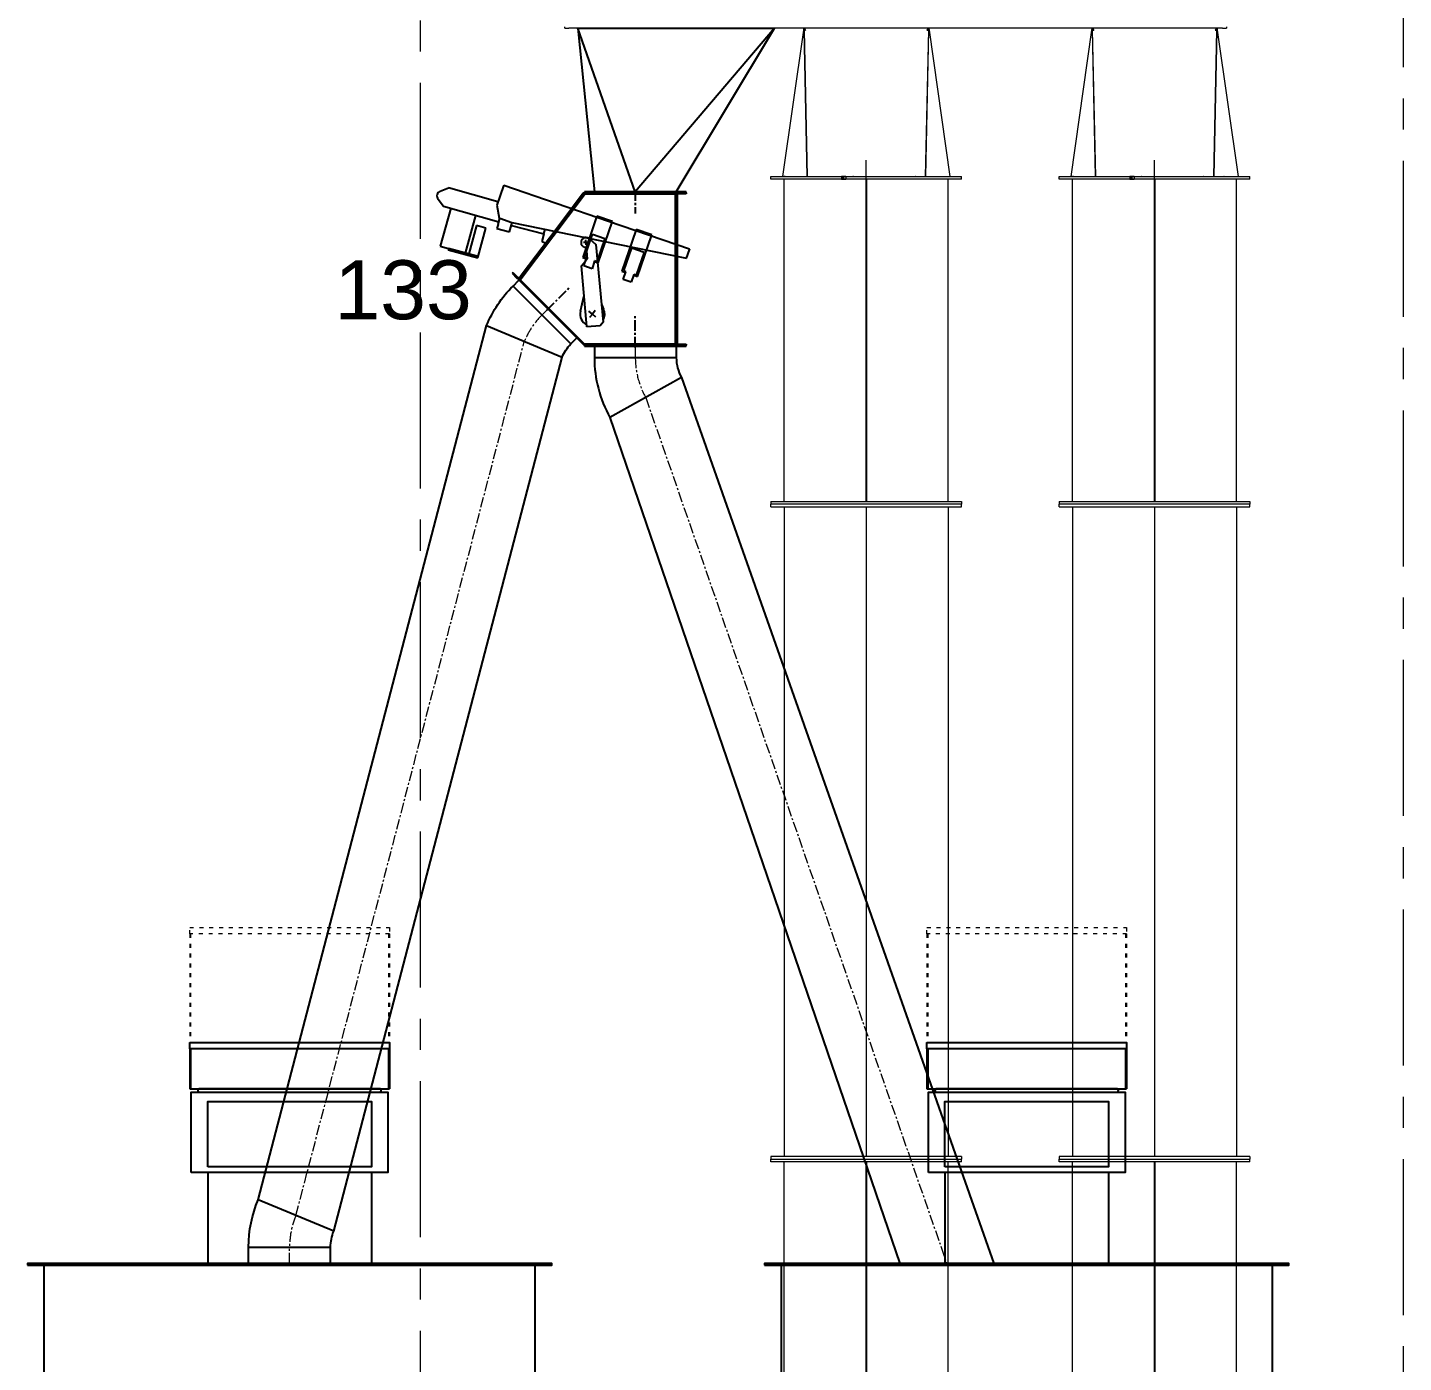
# Model space of a CAD drawing. Header units: millimetres. Extents: x 3220 to 226993, y 817 to 176024.
# Drawn here: x 198451 to 202651, y 103640 to 107716 of the extents above; entities that cross this region are included whole.
import ezdxf

# ---------------------------------------------------------------- set-up
doc = ezdxf.new("R2010")
doc.units = ezdxf.units.MM
for name, pattern in [('ACAD_ISO03W100', [30, 12, -18]), ('AXES', [50.8, 31.75, -6.35, 6.35, -6.35]), ('CHAIN', [0.3543, 0.2362, -0.0295, 0.0591, -0.0295])]:
    doc.linetypes.add(name, pattern=pattern)
doc.layers.add('1', color=7, linetype='Continuous')
doc.layers.add('Repère', color=76, linetype='Continuous')
doc.layers.add('Axe', color=1, linetype='AXES', lineweight=9)
doc.layers.add('Cache', color=3, linetype='ACAD_ISO03W100', lineweight=13)
doc.layers.add('Mittellinie(DIN)', color=7, linetype='Continuous', lineweight=25, true_color=0x3f3f3f)
doc.layers.add('Sichtbare Kanten(DIN)', color=7, linetype='Continuous', lineweight=50, true_color=0x3f3f3f)
doc.styles.get("Standard").update_dxf_attribs({"font": 'arial.ttf'})

# ---------------------------------------------------------------- blocks, each defined once
blk = doc.blocks.new('SECTION D-E')
at = {"layer": 'Axe', "ltscale": 15}
for p, q in [((9000, -4000), (9000, 33323.9)), ((12000, -5000), (12000, 33323.9))]:
    blk.add_line(p, q, dxfattribs=at)
blk = doc.blocks.new('134')
at = {"color": 5}
for p, q in [((-305, 5004.5), (-305, 4883)), ((-302, 5004.5), (-302, 4883)), ((302, 5004.5), (302, 4883)), ((305, 5004.5), (305, 4883)), ((-305, 4883), (305, 4883))]:
    blk.add_line(p, q, dxfattribs=at)
blk.add_lwpolyline([(-305, 5023.9), (305, 5023.9), (305, 5004.5), (-305, 5004.5)], close=True, dxfattribs=at)
at = {"color": 30}
for points in [[(-300, 4627), (-300, 4873), (300, 4873), (300, 4627), (-300, 4627)], [(-250, 4644.4), (-250, 4844.4), (250, 4844.4), (250, 4644.4), (-250, 4644.4)], [(-250, 4627), (-250, 4350)], [(250, 4627), (250, 4350)]]:
    blk.add_lwpolyline(points, dxfattribs=at)
at = {"color": 5}
blk.add_lwpolyline([(-275, 4873), (275, 4873, 0.414214), (280, 4878), (280, 4878, 0.414214), (275, 4883), (-275, 4883, 0.414214), (-280, 4878), (-280, 4878, 0.414214)], format="xyb", close=True, dxfattribs=at)
at = {"color": 30}
for points in [[(-800, 4345), (800, 4345), (800, 4350), (-800, 4350)], [(-750, 1855), (750, 1855), (750, 4345), (-750, 4345)]]:
    blk.add_lwpolyline(points, close=True, dxfattribs=at)
at = {"layer": 'Cache'}
for p, q in [((-305, 5355.6), (-305, 5023.9)), ((-302, 5355.6), (-302, 5023.9)), ((302, 5355.6), (302, 5023.9)), ((305, 5355.6), (305, 5023.9))]:
    blk.add_line(p, q, dxfattribs=at)
blk.add_lwpolyline([(-305, 5375), (305, 5375), (305, 5355.6), (-305, 5355.6)], close=True, dxfattribs=at)
blk = doc.blocks.new('be 500 gain 2000')
at = {"layer": 'Sichtbare Kanten(DIN)', "color": 5, "lineweight": 0}
for p, q in [((0, -291), (0, 291)), ((8, 291), (0, 291)), ((8, 291), (8, -291)), ((1992, -291), (1992, 291)), ((1992, 291), (2000, 291)), ((2000, 291), (2000, -291)), ((1992, 250.5), (8, 250.5)), ((8, 1), (1992, 1)), ((1992, 0), (8, 0)), ((1992, -250.5), (8, -250.5)), ((8, -291), (0, -291)), ((1992, -291), (2000, -291))]:
    blk.add_line(p, q, dxfattribs=at)
blk = doc.blocks.new('be 500 tete F')
at = {"layer": 'Mittellinie(DIN)', "color": 1, "linetype": 'CHAIN', "lineweight": 0, "ltscale": 6.00042}
for p, q in [((-440, -1155), (-440, -1047)), ((440, -1155), (440, -1047))]:
    blk.add_line(p, q, dxfattribs=at)
at = {"layer": 'Sichtbare Kanten(DIN)', "color": 5, "lineweight": 0}
for p, q in [((-631.8, -649.7), (-695.5, -1096.6)), ((-660, -640), (-660, -644)), ((-648, -644), (-660, -644)), ((-648, -644), (1348, -644)), ((-631, -644), (-631.8, -649.7)), ((-629.2, -650), (-631.8, -649.7)), ((-631.8, -649.8), (-631.8, -649.8)), ((-629.2, -650), (-631.8, -649.8)), ((-629.4, -650.1), (-631.6, -650)), ((-629.8, -650.1), (-631.1, -650.2)), ((-629.8, -650.1), (-631.1, -650.2)), ((-631.1, -650.2), (-631.1, -650.2)), ((-630.2, -650.3), (-630.4, -650.3)), ((-629.8, -650.3), (-630.4, -650.3)), ((-630.2, -650.3), (-620.9, -1097.2)), ((-629.8, -650.3), (-630.2, -650.3)), ((-627.9, -649.9), (-629.8, -650.1)), ((-629.6, -650.1), (-629.8, -650.1)), ((-629.8, -650.1), (-620.5, -1097.3)), ((-627.7, -649.9), (-629.6, -650.1)), ((-628, -644), (-628.9, -650)), ((-627.3, -649.9), (-628.8, -650.1)), ((-627.3, -649.9), (-628.8, -650.1)), ((-628.8, -650.1), (-628.8, -650.1)), ((-626.8, -649.9), (-628, -650)), ((-626.8, -649.9), (-628, -650)), ((-628, -650), (-628, -650)), ((-627.9, -644), (-625.5, -649.7)), ((-627.7, -649.9), (-627.9, -649.9)), ((-627.8, -644), (-625.4, -649.7)), ((-627.7, -649.9), (-627.3, -649.9)), ((-627.3, -649.9), (-627.3, -649.9)), ((-627.3, -649.9), (-626.8, -649.9)), ((-626.8, -649.9), (-626.8, -649.9)), ((-626.8, -649.9), (-626.7, -649.9)), ((-625.9, -649.8), (-626.1, -649.8)), ((-250.2, -650.1), (-259.5, -1097)), ((-249.8, -650.3), (-259.1, -1097)), ((-252.2, -644), (-254.6, -649.7)), ((-252.1, -644), (-254.5, -649.7)), ((-253.9, -649.8), (-254.1, -649.8)), ((-253.3, -649.9), (-253.2, -649.9)), ((-253.2, -649.9), (-253.2, -649.9)), ((-253.2, -649.9), (-252.7, -649.9)), ((-253.2, -649.9), (-252, -650)), ((-253.2, -649.9), (-252, -650)), ((-252.7, -649.9), (-252.7, -649.9)), ((-252.7, -649.9), (-252.3, -649.9)), ((-252.7, -649.9), (-251.2, -650.1)), ((-252.7, -649.9), (-251.2, -650.1)), ((-252.1, -649.9), (-252.3, -649.9)), ((-252.3, -649.9), (-250.4, -650.1)), ((-252.1, -649.9), (-250.2, -650.1)), ((-252, -644), (-251.1, -650)), ((-252, -650), (-252, -650)), ((-251.2, -650.1), (-251.2, -650.1)), ((-250.8, -650), (-248.2, -649.7)), ((-250.8, -650), (-248.2, -649.8)), ((-250.6, -650.1), (-248.4, -650)), ((-250.2, -650.1), (-250.4, -650.1)), ((-250.2, -650.1), (-248.9, -650.2)), ((-250.2, -650.1), (-248.9, -650.2)), ((-250.2, -650.3), (-249.8, -650.3)), ((-250.2, -650.3), (-249.6, -650.3)), ((-249.6, -650.3), (-249.8, -650.3)), ((-249, -644), (-248.2, -649.7)), ((-248.9, -650.2), (-248.9, -650.2)), ((-248.2, -649.7), (-184.5, -1096.6)), ((-248.2, -649.8), (-248.2, -649.8)), ((248.2, -649.7), (184.5, -1096.6)), ((249, -644), (248.2, -649.7)), ((250.8, -650), (248.2, -649.7)), ((248.2, -649.8), (248.2, -649.8)), ((250.8, -650), (248.2, -649.8)), ((250.6, -650.1), (248.4, -650)), ((250.2, -650.1), (248.9, -650.2)), ((250.2, -650.1), (248.9, -650.2)), ((248.9, -650.2), (248.9, -650.2)), ((249.8, -650.3), (249.6, -650.3)), ((250.2, -650.3), (249.6, -650.3)), ((249.8, -650.3), (259.1, -1097.2)), ((250.2, -650.3), (249.8, -650.3)), ((252.1, -649.9), (250.2, -650.1)), ((250.4, -650.1), (250.2, -650.1)), ((250.2, -650.1), (259.5, -1097.3)), ((252.3, -649.9), (250.4, -650.1)), ((252, -644), (251.1, -650)), ((252.7, -649.9), (251.2, -650.1)), ((252.7, -649.9), (251.2, -650.1)), ((251.2, -650.1), (251.2, -650.1)), ((253.2, -649.9), (252, -650)), ((253.2, -649.9), (252, -650)), ((252, -650), (252, -650)), ((252.1, -644), (254.5, -649.7)), ((252.3, -649.9), (252.1, -649.9)), ((252.2, -644), (254.6, -649.7)), ((252.3, -649.9), (252.7, -649.9)), ((252.7, -649.9), (252.7, -649.9)), ((252.7, -649.9), (253.2, -649.9)), ((253.2, -649.9), (253.2, -649.9)), ((253.2, -649.9), (253.3, -649.9)), ((254.1, -649.8), (253.9, -649.8)), ((629.8, -650.1), (620.5, -1097)), ((630.2, -650.3), (620.9, -1097)), ((627.8, -644), (625.4, -649.7)), ((627.9, -644), (625.5, -649.7)), ((626.1, -649.8), (625.9, -649.8)), ((626.7, -649.9), (626.8, -649.9)), ((626.8, -649.9), (626.8, -649.9)), ((626.8, -649.9), (627.3, -649.9)), ((626.8, -649.9), (628, -650)), ((626.8, -649.9), (628, -650)), ((627.3, -649.9), (627.3, -649.9)), ((627.3, -649.9), (627.7, -649.9)), ((627.3, -649.9), (628.8, -650.1)), ((627.3, -649.9), (628.8, -650.1)), ((627.9, -649.9), (627.7, -649.9)), ((627.7, -649.9), (629.6, -650.1)), ((627.9, -649.9), (629.8, -650.1)), ((628, -644), (628.9, -650)), ((628, -650), (628, -650)), ((628.8, -650.1), (628.8, -650.1)), ((629.2, -650), (631.8, -649.7)), ((629.2, -650), (631.8, -649.8)), ((629.4, -650.1), (631.6, -650)), ((629.8, -650.1), (629.6, -650.1)), ((629.8, -650.1), (631.1, -650.2)), ((629.8, -650.1), (631.1, -650.2)), ((629.8, -650.3), (630.2, -650.3)), ((629.8, -650.3), (630.4, -650.3)), ((630.4, -650.3), (630.2, -650.3)), ((631, -644), (631.8, -649.7)), ((631.1, -650.2), (631.1, -650.2)), ((631.8, -649.7), (695.5, -1096.6)), ((631.8, -649.8), (631.8, -649.8)), ((1360, -644), (1348, -644)), ((1360, -644), (1360, -640)), ((-690.7, -1096.7), (-695.4, -1096.7)), ((-692.5, -1097), (-695.4, -1096.7)), ((-692.5, -1097), (-692.5, -1097)), ((-687.7, -1097), (-692.5, -1097)), ((-692.5, -1097), (-692.5, -1097)), ((-676.2, -1097), (-690.4, -1097)), ((-687.5, -1097), (-690.4, -1097)), ((-687.5, -1097), (-687.7, -1097)), ((-687.7, -1097), (-687.7, -1097)), ((-676.1, -1097), (-687.5, -1097)), ((-652.7, -1097.1), (-675.8, -1097.1)), ((-620.9, -1097.2), (-652.1, -1097.2)), ((-620.5, -1097.2), (-620.9, -1097.2)), ((-590.5, -1097.3), (-620.5, -1097.3)), ((-556.4, -1097.2), (-589.8, -1097.2)), ((-519.4, -1097.2), (-555.6, -1097.2)), ((-480.5, -1097.1), (-518.5, -1097.1)), ((-480, -1097), (-480.5, -1097.1)), ((-479.2, -1097), (-479.6, -1097)), ((-440.5, -1096.9), (-479.5, -1096.9)), ((-479.2, -1097), (-479.5, -1096.9)), ((-440.3, -1097), (-479.2, -1097)), ((-440.3, -1097), (-440.5, -1096.9)), ((-440, -1097), (-440.3, -1097)), ((-440, -1097), (-440, -1096.8)), ((-439.7, -1097), (-440, -1097)), ((-439.7, -1097), (-439.5, -1096.9)), ((-400.8, -1097), (-439.7, -1097)), ((-400.5, -1096.9), (-439.5, -1096.9)), ((-400.8, -1097), (-400.5, -1096.9)), ((-400.4, -1097), (-400.8, -1097)), ((-400, -1097), (-399.5, -1097.1)), ((-378.1, -1097.1), (-399.5, -1097.1)), ((-378.1, -1097), (-378.1, -1105)), ((-378.1, -1097), (-370.9, -1097)), ((-370.9, -1105), (-378.1, -1105)), ((-370.9, -1097), (-367.7, -1097)), ((-370.9, -1097), (-370.9, -1105)), ((-367.7, -1105), (-370.9, -1105)), ((-367.7, -1097), (-364.7, -1097)), ((-367.7, -1097), (-367.7, -1105)), ((-364.7, -1105), (-367.7, -1105)), ((-149, -1097), (-364.7, -1097)), ((-364.7, -1097), (-364.7, -1105)), ((-364.7, -1105), (-149, -1105)), ((-189.6, -1097), (-203.8, -1097)), ((-192.5, -1097), (-189.6, -1097)), ((-192.3, -1097), (-192.3, -1097)), ((-184.6, -1096.7), (-189.3, -1096.7)), ((-187.5, -1097), (-184.6, -1096.7)), ((-187.5, -1097), (-187.5, -1097)), ((-149, -1105), (-149, -1097)), ((189.3, -1096.7), (184.6, -1096.7)), ((187.5, -1097), (184.6, -1096.7)), ((187.5, -1097), (187.5, -1097)), ((192.3, -1097), (187.5, -1097)), ((187.5, -1097), (187.5, -1097)), ((203.8, -1097), (189.6, -1097)), ((192.5, -1097), (189.6, -1097)), ((192.5, -1097), (192.3, -1097)), ((192.3, -1097), (192.3, -1097)), ((203.9, -1097), (192.5, -1097)), ((227.3, -1097.1), (204.2, -1097.1)), ((259.1, -1097.2), (227.9, -1097.2)), ((259.5, -1097.2), (259.1, -1097.2)), ((289.5, -1097.3), (259.5, -1097.3)), ((323.6, -1097.2), (290.2, -1097.2)), ((360.6, -1097.2), (324.4, -1097.2)), ((399.5, -1097.1), (361.5, -1097.1)), ((400, -1097), (399.5, -1097.1)), ((400.8, -1097), (400.4, -1097)), ((439.5, -1096.9), (400.5, -1096.9)), ((400.8, -1097), (400.5, -1096.9)), ((439.7, -1097), (400.8, -1097)), ((439.7, -1097), (439.5, -1096.9)), ((440, -1097), (439.7, -1097)), ((440, -1097), (440, -1096.8)), ((440.3, -1097), (440, -1097)), ((440.3, -1097), (440.5, -1096.9)), ((479.2, -1097), (440.3, -1097)), ((479.5, -1096.9), (440.5, -1096.9)), ((479.2, -1097), (479.5, -1096.9)), ((479.6, -1097), (479.2, -1097)), ((480, -1097), (480.5, -1097.1)), ((501.9, -1097.1), (480.5, -1097.1)), ((501.9, -1097), (501.9, -1105)), ((501.9, -1097), (509.1, -1097)), ((509.1, -1105), (501.9, -1105)), ((509.1, -1097), (512.3, -1097)), ((509.1, -1097), (509.1, -1105)), ((512.3, -1105), (509.1, -1105)), ((512.3, -1097), (515.3, -1097)), ((512.3, -1097), (512.3, -1105)), ((515.3, -1105), (512.3, -1105)), ((731, -1097), (515.3, -1097)), ((515.3, -1097), (515.3, -1105)), ((515.3, -1105), (731, -1105)), ((690.4, -1097), (676.2, -1097)), ((687.5, -1097), (690.4, -1097)), ((687.7, -1097), (687.7, -1097)), ((695.4, -1096.7), (690.7, -1096.7)), ((692.5, -1097), (695.4, -1096.7)), ((692.5, -1097), (692.5, -1097)), ((731, -1105), (731, -1097))]:
    blk.add_line(p, q, dxfattribs=at)
for centre, major_axis, ratio, start_param, end_param in [((-625.8, -650.1), (6, -0.4), 0.217748, 3.125321, 3.234083), ((-625.8, -650.1), (6, -0.38), 0.176919, 3.234167, 3.445317), ((-625.8, -650.1), (-6, 0.29), 0.133396, 0.299193, 0.503882), ((-625.8, -650.1), (-6, 0.14), 0.089661, 0.497011, 0.696071), ((-625.7, -649.9), (-6, -0.26), 0.020531, 0.861305, 1.017992), ((-625.7, -649.9), (-6, -0.48), 0.002142, 5.109262, 5.267617), ((-625.6, -649.9), (-6, -0.71), 0.018107, 4.948207, 5.109693), ((-625.6, -649.9), (6.01, 0.93), 0.026914, 1.639697, 1.805211), ((-625.5, -649.9), (6.02, 1.15), 0.028773, 1.551881, 1.636851), ((-254.5, -649.9), (-6.02, 1.15), 0.028773, 4.646335, 4.731305), ((-254.4, -649.9), (6.01, -0.93), 0.026914, 1.336382, 1.501895), ((-254.4, -649.9), (6, -0.71), 0.018107, 1.173492, 1.334979), ((-254.3, -649.9), (6, -0.48), 0.002142, 1.015568, 1.173923), ((-254.3, -649.9), (-6, 0.26), 0.020531, 2.123601, 2.280287), ((-254.2, -650.1), (-6, -0.14), 0.089661, 2.445522, 2.644582), ((-254.2, -650.1), (6, 0.29), 0.133396, 5.779303, 5.983992), ((-254.2, -650.1), (6, 0.38), 0.176919, 5.979461, 6.190611), ((-254.2, -650.1), (6, 0.4), 0.217748, 6.190695, 6.299457), ((254.2, -650.1), (6, -0.4), 0.217748, 3.125321, 3.234083), ((254.2, -650.1), (6, -0.38), 0.176919, 3.234167, 3.445317), ((254.2, -650.1), (-6, 0.29), 0.133396, 0.299193, 0.503882), ((254.2, -650.1), (-6, 0.14), 0.089661, 0.497011, 0.696071), ((254.3, -649.9), (-6, -0.26), 0.020531, 0.861305, 1.017992), ((254.3, -649.9), (-6, -0.48), 0.002142, 5.109262, 5.267617), ((254.4, -649.9), (-6, -0.71), 0.018107, 4.948207, 5.109693), ((254.4, -649.9), (6.01, 0.93), 0.026914, 1.639697, 1.805211), ((254.5, -649.9), (6.02, 1.15), 0.028773, 1.551881, 1.636851), ((625.5, -649.9), (-6.02, 1.15), 0.028773, 4.646335, 4.731305), ((625.6, -649.9), (6.01, -0.93), 0.026914, 1.336382, 1.501895), ((625.6, -649.9), (6, -0.71), 0.018107, 1.173492, 1.334979), ((625.7, -649.9), (6, -0.48), 0.002142, 1.015568, 1.173923), ((625.7, -649.9), (-6, 0.26), 0.020531, 2.123601, 2.280287), ((625.8, -650.1), (-6, -0.14), 0.089661, 2.445522, 2.644582), ((625.8, -650.1), (6, 0.29), 0.133396, 5.779303, 5.983992), ((625.8, -650.1), (6, 0.38), 0.176919, 5.979461, 6.190611), ((625.8, -650.1), (6, 0.4), 0.217748, 6.190695, 6.299457), ((-689.5, -1097), (-6, 0.4), 0.217748, 6.266913, 6.375676), ((-684.7, -1097), (-6, 0.38), 0.176919, 0.092575, 0.303724), ((-670.5, -1097), (6, -0.29), 0.133396, 3.440786, 3.645475), ((-647.5, -1097), (6, -0.14), 0.089661, 3.638603, 3.837664), ((-586.6, -1097), (6, 0.26), 0.020531, 4.002898, 4.159585), ((-553.2, -1097), (-6, -0.48), 0.002142, 5.109262, 5.267617), ((-517.1, -1097), (-6, -0.71), 0.018107, 4.948207, 5.109693), ((-479, -1097), (6.01, 0.93), 0.026914, 1.639697, 1.805211), ((-440.1, -1097), (6.02, 1.15), 0.028773, 1.551881, 1.636851), ((-439.9, -1097), (-6.02, 1.15), 0.028773, 4.646335, 4.731305), ((-401, -1097), (6.01, -0.93), 0.026914, 1.336382, 1.501895), ((-209.5, -1097), (-6, -0.29), 0.133396, 2.790747, 2.8424), ((-195.3, -1097), (-6, -0.38), 0.176919, 2.837868, 3.049018), ((-190.5, -1097), (-6, -0.4), 0.217748, 3.049102, 3.157865), ((190.5, -1097), (-6, 0.4), 0.217748, 6.266913, 6.375676), ((195.3, -1097), (-6, 0.38), 0.176919, 0.092575, 0.303724), ((209.5, -1097), (6, -0.29), 0.133396, 3.440786, 3.645475), ((232.5, -1097), (6, -0.14), 0.089661, 3.638603, 3.837664), ((293.4, -1097), (6, 0.26), 0.020531, 4.002898, 4.159585), ((326.8, -1097), (-6, -0.48), 0.002142, 5.109262, 5.267617), ((362.9, -1097), (-6, -0.71), 0.018107, 4.948207, 5.109693), ((401, -1097), (6.01, 0.93), 0.026914, 1.639697, 1.805211), ((439.9, -1097), (6.02, 1.15), 0.028773, 1.551881, 1.636851), ((440.1, -1097), (-6.02, 1.15), 0.028773, 4.646335, 4.731305), ((479, -1097), (6.01, -0.93), 0.026914, 1.336382, 1.501895), ((670.5, -1097), (-6, -0.29), 0.133396, 2.790747, 2.8424), ((684.7, -1097), (-6, -0.38), 0.176919, 2.837868, 3.049018), ((689.5, -1097), (-6, -0.4), 0.217748, 3.049102, 3.157865)]:
    blk.add_ellipse(centre, major_axis=major_axis, ratio=ratio, start_param=start_param, end_param=end_param, dxfattribs=at)
for points in [[(-518.5, -1097.1), (-518.6, -1097.1), (-518.7, -1097.1), (-518.9, -1097.1)], [(-479.6, -1097), (-479.7, -1097), (-479.8, -1097), (-480, -1097)], [(-400, -1097), (-400.2, -1097), (-400.3, -1097), (-400.4, -1097)], [(361.5, -1097.1), (361.4, -1097.1), (361.3, -1097.1), (361.1, -1097.1)], [(400.4, -1097), (400.3, -1097), (400.2, -1097), (400, -1097)], [(480, -1097), (479.8, -1097), (479.7, -1097), (479.6, -1097)]]:
    blk.add_open_spline(points, degree=3, dxfattribs=at)
blk = doc.blocks.new('132')
at = {"layer": 'Sichtbare Kanten(DIN)', "color": 5, "lineweight": 0}
for p, q in [((-731, 33218.2), (-149, 33218.2)), ((-731, 33210.2), (-731, 33218.2)), ((-149, 33210.2), (-731, 33210.2)), ((-690.5, 32226.2), (-690.5, 33210.2)), ((-440, 32226.2), (-440, 33210.2)), ((-439, 33210.2), (-439, 32226.2)), ((-189.5, 32226.2), (-189.5, 33210.2)), ((-149, 33210.2), (-149, 33218.2)), ((149, 33218.2), (731, 33218.2)), ((149, 33210.2), (149, 33218.2)), ((731, 33210.2), (149, 33210.2)), ((189.5, 32226.2), (189.5, 33210.2)), ((440, 32226.2), (440, 33210.2)), ((441, 33210.2), (441, 32226.2)), ((690.5, 32226.2), (690.5, 33210.2)), ((731, 33210.2), (731, 33218.2)), ((-731, 32226.2), (-149, 32226.2)), ((-731, 32226.2), (-731, 32218.2)), ((-149, 32218.2), (-731, 32218.2)), ((-149, 32226.2), (-149, 32218.2)), ((149, 32226.2), (731, 32226.2)), ((149, 32226.2), (149, 32218.2)), ((731, 32218.2), (149, 32218.2)), ((731, 32226.2), (731, 32218.2))]:
    blk.add_line(p, q, dxfattribs=at)
at = {"xscale": -1}
blk.add_blockref('be 500 tete F', (0, 34315.2), dxfattribs=at)
at = {"color": 5, "lineweight": 0, "xscale": -1, "rotation": 270}
for p in [(-440, 30218.2), (440, 30218.2)]:
    blk.add_blockref('be 500 gain 2000', p, dxfattribs=at)
at = {"color": 5, "lineweight": 0, "rotation": 270}
for p in [(-440, 30218.2), (440, 30218.2)]:
    blk.add_blockref('be 500 gain 2000', p, dxfattribs=at)
blk = doc.blocks.new('101 1')
for p, q in [((-35446.8, 296053.1, 0), (-35448.9, 296050.9, 0)), ((-35448.9, 296050.9, 0), (-35433.8, 296035.8, 0)), ((-35446.8, 296053.1, 0), (-35432.1, 296038.4, 0)), ((-35432.1, 296038.4, 0), (-35431.9, 296038.2, 0)), ((-35425.3, 296038.7, 0), (-35420.8, 296044.7, 0))]:
    blk.add_line(p, q)
for centre, radius, start, end in [((-35428.9, 296042.3, 0), 8.08, 232.9996, 315), ((-35428.9, 296042.3, 0), 8.08, 232.9996, 315), ((-35428.9, 296042.2, 0), 5.01, 230.8139, 315.4498), ((-35428.9, 296042.3, 0), 5.05, 315, 315.2762)]:
    blk.add_arc(centre, radius, start, end)
at = {"layer": '1', "color": 5, "linetype": 'Continuous'}
for p, q in [((-35667.9, 296301.3, 0), (-35642.8, 296311.2, 0)), ((-35491.8, 296268.4, 0), (-35642.8, 296311.2, 0)), ((-35475, 296317.2, 0), (-35495.2, 296258.5, 0)), ((-35474, 296320, 0), (-35475, 296317.2, 0)), ((-35474, 296320, 0), (-35154.7, 296210.1, 0)), ((-35674.7, 296276.7, 0), (-35658.2, 296255.3, 0)), ((-35636.1, 296249.1, 0), (-35668.1, 296133.5, 0)), ((-35658.2, 296255.3, 0), (-35489.6, 296207.6, 0)), ((-35591, 296112.2, 0), (-35559.1, 296227.2, 0)), ((-35495.2, 296258.5, 0), (-35487.7, 296218.9, 0)), ((-35557.3, 296196.2, 0), (-35581.3, 296109.5, 0)), ((-35528.4, 296188.2, 0), (-35557.3, 296196.2, 0)), ((-35552.4, 296101.5, 0), (-35528.4, 296188.2, 0)), ((-35491.7, 296199.8, 0), (-35495.2, 296187.3, 0)), ((-35495.2, 296187.3, 0), (-35456.6, 296176.7, 0)), ((-35491.7, 296199.8, 0), (-35486.5, 296218.5, 0)), ((-35487.7, 296218.9, 0), (-35486.5, 296218.5, 0)), ((-35486.5, 296218.5, 0), (-35449.8, 296205.9, 0)), ((-35456.6, 296176.7, 0), (-35448.6, 296205.7, 0)), ((-35451, 296196.9, 0), (-35351.7, 296170.5, 0)), ((-35449.8, 296205.9, 0), (-35175.4, 296149.8, 0)), ((-35351.7, 296170.5, 0), (-35347.7, 296185, 0)), ((-35190.6, 296222.4, 0), (-35233.3, 296098.5, 0)), ((-35142.4, 296209, 0), (-35189.7, 296225.2, 0)), ((-35186, 296082.3, 0), (-35143.4, 296206.1, 0)), ((-35154.7, 296210.1, 0), (-34907.1, 296124.9, 0)), ((-35143.4, 296206.1, 0), (-35142.4, 296209, 0)), ((-35351.7, 296170.5, 0), (-35357, 296151.6, 0)), ((-35353.1, 296145.4, 0), (-35346, 296144, 0)), ((-35227.9, 296098.8, 0), (-35203.5, 296169.7, 0)), ((-35213.7, 296156.4, 0), (-35192.7, 296138.7, 0)), ((-35203.5, 296169.7, 0), (-35165.7, 296156.7, 0)), ((-35165.7, 296156.7, 0), (-35190.1, 296085.8, 0)), ((-35175.4, 296149.8, 0), (-34916.3, 296096.9, 0)), ((-35070.7, 296181.1, 0), (-35113.3, 296057.2, 0)), ((-35069.7, 296183.9, 0), (-35070.7, 296181.1, 0)), ((-35022.4, 296167.7, 0), (-35069.7, 296183.9, 0)), ((-35066.1, 296041, 0), (-35023.4, 296164.8, 0)), ((-35023.4, 296164.8, 0), (-35022.4, 296167.7, 0)), ((-35668.1, 296133.5, 0), (-35642.8, 296126.5, 0)), ((-35642.8, 296126.5, 0), (-35643.9, 296122.5, 0)), ((-35643.9, 296122.5, 0), (-35553.5, 296097.5, 0)), ((-35552.4, 296101.5, 0), (-35642.8, 296126.5, 0)), ((-35642.8, 296126.5, 0), (-35591, 296112.2, 0)), ((-35581.3, 296109.5, 0), (-35552.4, 296101.5, 0)), ((-35218.9, 296095.1, 0), (-35222.1, 296130, 0)), ((-35192.7, 296138.7, 0), (-35171.2, 295901.1, 0)), ((-35108, 296057.5, 0), (-35083.5, 296128.4, 0)), ((-35083.5, 296128.4, 0), (-35045.7, 296115.4, 0)), ((-35045.7, 296115.4, 0), (-35070.1, 296044.5, 0)), ((-34916.3, 296096.9, 0), (-34907.7, 296121.9, 0)), ((-34907.7, 296121.9, 0), (-34906.7, 296124.8, 0)), ((-35237, 296073.4, 0), (-35227.1, 296085.3, 0)), ((-35220.1, 295886.7, 0), (-35237, 296073.4, 0)), ((-35233.3, 296098.5, 0), (-35221.9, 296094.6, 0)), ((-35229.4, 296072.9, 0), (-35221.3, 296096.5, 0)), ((-35204.8, 296064.4, 0), (-35229.4, 296072.9, 0)), ((-35221.3, 296096.5, 0), (-35227.9, 296098.8, 0)), ((-35227.1, 296085.3, 0), (-35218.9, 296095.1, 0)), ((-35196.7, 296088.1, 0), (-35204.8, 296064.4, 0)), ((-35197.3, 296086.2, 0), (-35186, 296082.3, 0)), ((-35190.1, 296085.8, 0), (-35196.7, 296088.1, 0)), ((-35113.3, 296057.2, 0), (-35102, 296053.3, 0)), ((-35109.5, 296031.6, 0), (-35101.3, 296055.2, 0)), ((-35084.9, 296023.1, 0), (-35109.5, 296031.6, 0)), ((-35101.3, 296055.2, 0), (-35108, 296057.5, 0)), ((-35076.8, 296046.8, 0), (-35084.9, 296023.1, 0)), ((-35077.4, 296044.9, 0), (-35066.1, 296041, 0)), ((-35070.1, 296044.5, 0), (-35076.8, 296046.8, 0)), ((-35240, 295934.6, 0), (-35229.3, 295979.4, 0)), ((-35176.2, 295956.7, 0), (-35169.3, 295941.1, 0)), ((-35180.2, 295890.3, 0), (-35220.1, 295886.7, 0)), ((-35171.2, 295901.1, 0), (-35180.2, 295890.3, 0))]:
    blk.add_line(p, q, dxfattribs=at)
at = {"layer": '1', "linetype": 'Continuous'}
for p, q in [((-35424.1, 296030.4, 0), (-35228.2, 296291.1, 0)), ((-35319.3, 296174.8, 0), (-35230.5, 296292.9, 0)), ((-35312.5, 296188.4, 0), (-35231.6, 296295.9, 0)), ((-35231.6, 296295.9, 0), (-35197.6, 296295.9, 0)), ((-35230.5, 296292.9, 0), (-35197.6, 296292.9, 0)), ((-35228.2, 296291.1, 0), (-35230.5, 296292.9, 0)), ((-35228.2, 296291.1, 0), (-35226.8, 296292.9, 0)), ((-34917.7, 296298.9, 0), (-35227.7, 296298.9, 0)), ((-35227.7, 296298.9, 0), (-35227.7, 296295.9, 0)), ((-35227.7, 296295.9, 0), (-34917.7, 296295.9, 0)), ((-35227.6, 296295.9, 0), (-35227.6, 296292.9, 0)), ((-34947.6, 296295.9, 0), (-35227.6, 296295.9, 0)), ((-35227.6, 296292.9, 0), (-35226.8, 296292.9, 0)), ((-35226.8, 296292.9, 0), (-34947.6, 296292.9, 0)), ((-34947.6, 296292.9, 0), (-34950.6, 296292.9, 0)), ((-34950.6, 296292.9, 0), (-34950.6, 296139.9, 0)), ((-34947.6, 296292.9, 0), (-34947.6, 296295.9, 0)), ((-34947.6, 296139.6, 0), (-34947.6, 296292.9, 0)), ((-34944.6, 296289.9, 0), (-34944.6, 296041.9, 0)), ((-34917.6, 296295.9, 0), (-34941.6, 296295.9, 0)), ((-34917.6, 296292.9, 0), (-34941.6, 296292.9, 0)), ((-34917.7, 296295.9, 0), (-34917.7, 296298.9, 0)), ((-34917.6, 296295.9, 0), (-34917.6, 296292.9, 0)), ((-35420.8, 296044.7, 0), (-35312.5, 296188.4, 0)), ((-35428.1, 296030.1, 0), (-35319.3, 296174.8, 0)), ((-34950.6, 296140.6, 0), (-34950.6, 295833.9, 0)), ((-34947.6, 295833.9, 0), (-34947.6, 296139.6, 0)), ((-35428.1, 296030.1, 0), (-35229.7, 295831.7, 0)), ((-35227.6, 295833.9, 0), (-35426.2, 296032.5, 0)), ((-34944.6, 296041.9, 0), (-34944.6, 295861.9, 0)), ((-34944.6, 295861.9, 0), (-34944.6, 295836.9, 0)), ((-35229.7, 295831.7, 0), (-35227.6, 295833.9, 0)), ((-35227.6, 295833.9, 0), (-35227.6, 295830.9, 0)), ((-34950.6, 295833.9, 0), (-35227.6, 295833.9, 0)), ((-34917.6, 295830.9, 0), (-35227.6, 295830.9, 0)), ((-35227.6, 295830.9, 0), (-35227.6, 295827.9, 0)), ((-35227.6, 295830.9, 0), (-34947.6, 295830.9, 0)), ((-35227.6, 295827.9, 0), (-34917.6, 295827.9, 0)), ((-34950.6, 295833.9, 0), (-34947.6, 295833.9, 0)), ((-34947.6, 295830.9, 0), (-34947.6, 295833.9, 0)), ((-34941.6, 295833.9, 0), (-34917.6, 295833.9, 0)), ((-34941.6, 295830.9, 0), (-34917.6, 295830.9, 0)), ((-34917.6, 295833.9, 0), (-34917.6, 295830.9, 0)), ((-34917.6, 295827.9, 0), (-34917.6, 295830.9, 0))]:
    blk.add_line(p, q, dxfattribs=at)
at = {"layer": '1', "color": 1, "linetype": 'AXES'}
for p, q in [((-35072.6, 296303.3, 0), (-35072.6, 296233.5, 0)), ((-35223.4, 296144.9, 0), (-35230.8, 296144.2, 0)), ((-35222.7, 296137.5, 0), (-35224.1, 296152.3, 0)), ((-35216, 296145.6, 0), (-35223.4, 296144.9, 0)), ((-35342.4, 295938.1, 0), (-35272.2, 296008.7, 0)), ((-35203.6, 295925.9, 0), (-35214.1, 295934.7, 0)), ((-35194.7, 295936.4, 0), (-35203.6, 295925.9, 0)), ((-35203.6, 295925.9, 0), (-35212.4, 295915.4, 0)), ((-35193.1, 295917, 0), (-35203.6, 295925.9, 0)), ((-35072.6, 295824.4, 0), (-35072.6, 295923.4, 0))]:
    blk.add_line(p, q, dxfattribs=at)
at = {"layer": '1', "color": 3, "linetype": 'Continuous'}
for p, q in [((-35189.7, 296225.2, 0), (-35190.6, 296222.4, 0)), ((-35553.5, 296097.5, 0), (-35552.4, 296101.5, 0))]:
    blk.add_line(p, q, dxfattribs=at)
at = {"layer": '1', "color": 5, "linetype": 'Continuous'}
for centre, radius, start, end in [((-35662.1, 296286.4, 0), 16, 111.3918, 217.6823), ((-35352.2, 296150.3, 0), 5, 164.537, 258.8262), ((-35223.4, 296144.9, 0), 15, 49.8644, 275.1781), ((-35203.6, 295925.9, 0), 37.5, 166.4918, 242.9464), ((-35203.6, 295925.9, 0), 37.5, 330.7032, 23.9905)]:
    blk.add_arc(centre, radius, start, end, dxfattribs=at)
at = {"layer": '1', "linetype": 'Continuous'}
for centre, radius, start, end in [((-34941.6, 296289.9, 0), 6, 90, 180), ((-34941.6, 296289.9, 0), 3, 90, 180), ((-34941.6, 295836.9, 0), 6, 180, 270), ((-34941.6, 295836.9, 0), 3, 180, 270)]:
    blk.add_arc(centre, radius, start, end, dxfattribs=at)
blk = doc.blocks.new('133')
at = {"color": 2}
blk.add_blockref('101 1', (35072.6, -296298.9, 0), dxfattribs=at)

msp = doc.modelspace()

# ---------------------------------------------------------------- linework, layer by layer
at = {"color": 4}
for p, q in [((200109.5, 106749.4), (199932.8, 106926.2)), ((199851.9, 106805.6), (200082.6, 106709.2)), ((200181.1, 106707.7), (200431.1, 106707.7)), ((200447, 106646.7), (200228.8, 106524.7)), ((199385.5, 104040.4), (199154.8, 104136.8)), ((199125.8, 103992.2), (199375.8, 103992.2))]:
    msp.add_line(p, q, dxfattribs=at)
msp.add_lwpolyline([(200131.1, 107713.6), (200181.1, 107213.6), (200431.1, 107213.6), (200731.1, 107713.6), (200306.1, 107213.6), (200131.1, 107713.6), (200731.1, 107713.6)], dxfattribs=at)
for points in [[(199125.8, 103942.4), (199125.8, 103992.2, -0.099248), (199154.8, 104136.8), (199851.9, 106805.6, -0.097735), (199932.8, 106926.2), (199951, 106944.4)], [(199375.8, 103942.4), (199375.8, 103992.2, -0.099248), (199385.5, 104040.4), (200082.6, 106709.2, -0.097735), (200109.5, 106749.4), (200127.8, 106767.7)], [(200181.1, 106742.6), (200181.1, 106707.7, 0.128149), (200228.8, 106524.7), (201113.5, 103942.4)], [(200431.1, 106742.6), (200431.1, 106707.7, 0.128149), (200447, 106646.7), (201400, 103942.4)]]:
    msp.add_lwpolyline(points, format="xyb", dxfattribs=at)
msp.add_lwpolyline([(199950.6, 106944.9), (200149, 106746.5)])
at = {"layer": 'Axe'}
for points in [[(199250.8, 103942.4), (199250.8, 103992.2, -0.099248), (199270.2, 104088.6), (199967.2, 106757.4, -0.097735), (200021.2, 106837.8), (200039.4, 106856.1)], [(200306.1, 106742.6), (200306.1, 106707.7, 0.128149), (200337.9, 106585.7), (201256.7, 103942.4)]]:
    msp.add_lwpolyline(points, format="xyb", dxfattribs=at)

# ---------------------------------------------------------------- block references
at = {"color": 2}
msp.add_blockref('SECTION D-E', (190650.8, 77542.4), dxfattribs=at)
for name, p in [('132', (201450.8, 74042.4)), ('133', (200306.1, 107213.6)), ('134', (199250.8, 99592.4)), ('134', (201500.8, 99592.4))]:
    msp.add_blockref(name, p)

# ---------------------------------------------------------------- texts
at = {"layer": 'Repère', "insert": (199387.5, 107004.9), "char_height": 180, "attachment_point": 1}
msp.add_mtext_dynamic_manual_height_columns('133', width=631.382, gutter_width=12.5, heights=[0], dxfattribs=at)

doc.saveas('drawing.dxf')
